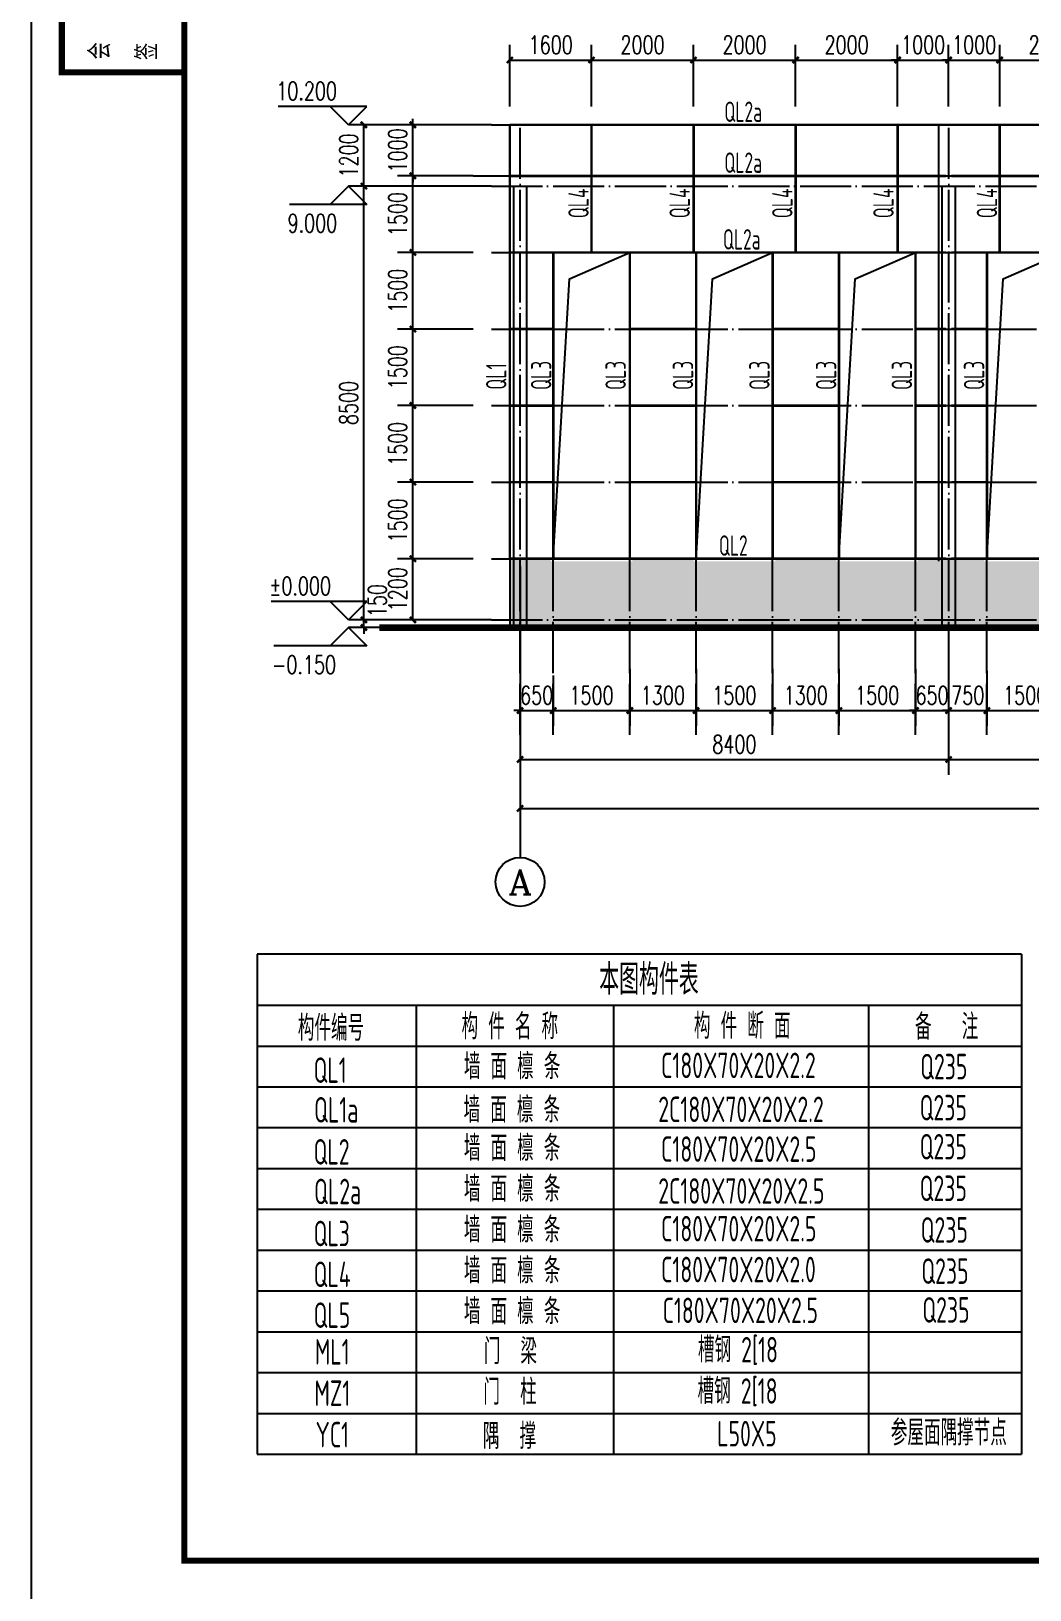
# Model space of a CAD drawing. Extents: x 14207793 to 14719554, y -1675802 to -1228715.
# Drawn here: x 14207793 to 14227366, y -1526262 to -1495722 of the extents above; entities that cross this region are included whole.
import ezdxf
from ezdxf.enums import TextEntityAlignment as Align

# ---------------------------------------------------------------- set-up
doc = ezdxf.new("R2010")
doc.units = 0
doc.header["$LTSCALE"] = 500
doc.header["$MEASUREMENT"] = 0
doc.linetypes.add('DOTE', pattern=[2.42, 2, -0.2, 0.02, -0.2])
doc.layers.get('0').update_dxf_attribs({"linetype": 'CONTINUOUS'})
doc.layers.get('DEFPOINTS').update_dxf_attribs({"color": 140, "linetype": 'CONTINUOUS'})
for name, color, linetype in [('AXIS', 3, 'CONTINUOUS'), ('AXIS_TEXT', 7, 'CONTINUOUS'), ('DIM', 3, 'CONTINUOUS'), ('DIM_ELEV', 3, 'CONTINUOUS'), ('DOTE', 8, 'DOTE'), ('LAYER1', 150, 'CONTINUOUS'), ('PUB_DIM', 3, 'CONTINUOUS'), ('PUB_TEXT', 6, 'CONTINUOUS'), ('PUB_TITLE', 4, 'CONTINUOUS')]:
    doc.layers.add(name, color=color, linetype=linetype)
doc.styles.add('_TCH_AXIS', font='COMPLEX', dxfattribs={"bigfont": 'GBCBIG'})
doc.styles.add('_TCH_DIM', font='SIMPLEX', dxfattribs={"bigfont": 'GBCBIG'})
doc.styles.add('_TCH_DIM_T3', font='SIMPLEX', dxfattribs={"width": 0.705882, "bigfont": 'GBCBIG'})
doc.styles.add('HZ', font='txt', dxfattribs={"width": 0.8, "bigfont": 'hztxt'})
doc.styles.add('TSSD_REIN', font='Tssdeng.shx', dxfattribs={"width": 0.65, "bigfont": 'hztxt.shx'})
doc.dimstyles.new('_TCH_ARCH&&120', dxfattribs={"dimtxt": 357, "dimasz": 120, "dimexe": 300, "dimexo": 360, "dimgap": 120, "dimtad": 1, "dimdec": 0, "dimzin": 0, "dimdsep": 46, "dimtxsty": '_TCH_DIM_T3', "dimblk": 'ARCHTICK', "dimcen": 0.09, "dimclrt": 7, "dimazin": 2, "dimtfac": 1, "dimtdec": 0, "dimtix": 1, "dimtmove": 2, "dimatfit": 3, "dimfxl": 0, "dimtolj": 1, "dimtzin": 0, "dimarcsym": 0})

# ---------------------------------------------------------------- blocks, each defined once
blk = doc.blocks.new('_ArchTick')
at = {"color": 0, "linetype": 'ByBlock', "const_width": 0.4}
blk.add_lwpolyline([(-0.5, -0.5), (0.5, 0.5)], dxfattribs=at)
blk = doc.blocks.new('*D182')
at = {"layer": 'DEFPOINTS', "color": 0}
for p in [(14215274, -1506058), (14216815, -1506058), (14216815, -1507258)]:
    blk.add_point(p, dxfattribs=at)
at = {"layer": 'PUB_DIM', "color": 0, "lineweight": -2}
for p, q in [((14216455, -1506058), (14214974, -1506058)), ((14215274, -1507258), (14215274, -1506058)), ((14216455, -1507258), (14214974, -1507258))]:
    blk.add_line(p, q, dxfattribs=at)
at = {"layer": 'PUB_DIM', "color": 0, "lineweight": -2, "xscale": 120, "yscale": 120, "zscale": 120}
for p, rotation in [((14215274, -1506058), 90), ((14215274, -1507258), 270)]:
    blk.add_blockref('_ArchTick', p, dxfattribs=dict(at, rotation=rotation))
at = {"layer": 'PUB_DIM', "color": 7, "insert": (14214975, -1506658), "char_height": 357, "attachment_point": 5, "rotation": 90, "style": '_TCH_DIM_T3'}
blk.add_mtext('\\A1;1200', dxfattribs=at)
blk = doc.blocks.new('*D183')
at = {"layer": 'DEFPOINTS', "color": 0}
for p in [(14215274, -1500058), (14216815, -1500058), (14216815, -1501558)]:
    blk.add_point(p, dxfattribs=at)
at = {"layer": 'PUB_DIM', "color": 0, "lineweight": -2}
for p, q in [((14216455, -1500058), (14214974, -1500058)), ((14215274, -1501558), (14215274, -1500058)), ((14216455, -1501558), (14214974, -1501558))]:
    blk.add_line(p, q, dxfattribs=at)
at = {"layer": 'PUB_DIM', "color": 0, "lineweight": -2, "xscale": 120, "yscale": 120, "zscale": 120}
for p, rotation in [((14215274, -1500058), 90), ((14215274, -1501558), 270)]:
    blk.add_blockref('_ArchTick', p, dxfattribs=dict(at, rotation=rotation))
at = {"layer": 'PUB_DIM', "color": 7, "insert": (14214975, -1500808), "char_height": 357, "attachment_point": 5, "rotation": 90, "style": '_TCH_DIM_T3'}
blk.add_mtext('\\A1;1500', dxfattribs=at)
blk = doc.blocks.new('*D184')
at = {"layer": 'DEFPOINTS', "color": 0}
for p in [(14215274, -1498558), (14216815, -1498558), (14216815, -1500058)]:
    blk.add_point(p, dxfattribs=at)
at = {"layer": 'PUB_DIM', "color": 0, "lineweight": -2}
for p, q in [((14216455, -1498558), (14214974, -1498558)), ((14215274, -1500058), (14215274, -1498558)), ((14216455, -1500058), (14214974, -1500058))]:
    blk.add_line(p, q, dxfattribs=at)
at = {"layer": 'PUB_DIM', "color": 0, "lineweight": -2, "xscale": 120, "yscale": 120, "zscale": 120}
for p, rotation in [((14215274, -1498558), 90), ((14215274, -1500058), 270)]:
    blk.add_blockref('_ArchTick', p, dxfattribs=dict(at, rotation=rotation))
at = {"layer": 'PUB_DIM', "color": 7, "insert": (14214975, -1499308), "char_height": 357, "attachment_point": 5, "rotation": 90, "style": '_TCH_DIM_T3'}
blk.add_mtext('\\A1;1500', dxfattribs=at)
blk = doc.blocks.new('*D185')
at = {"layer": 'DEFPOINTS', "color": 0}
for p in [(14214314, -1507258), (14217175, -1507258), (14217175, -1507408)]:
    blk.add_point(p, dxfattribs=at)
at = {"layer": 'PUB_DIM', "color": 0, "lineweight": -2}
for p, q in [((14216815, -1507258), (14214014, -1507258)), ((14216815, -1507408), (14214014, -1507408)), ((14214314, -1507258), (14214314, -1507138)), ((14214314, -1507408), (14214314, -1507258)), ((14214314, -1507408), (14214314, -1507528))]:
    blk.add_line(p, q, dxfattribs=at)
at = {"layer": 'PUB_DIM', "color": 0, "lineweight": -2, "xscale": 120, "yscale": 120, "zscale": 120}
for p, rotation in [((14214314, -1507258), 270), ((14214314, -1507408), 90)]:
    blk.add_blockref('_ArchTick', p, dxfattribs=dict(at, rotation=rotation))
at = {"layer": 'PUB_DIM', "color": 7, "insert": (14214576, -1506879), "char_height": 357, "attachment_point": 5, "rotation": 90, "style": '_TCH_DIM_T3'}
blk.add_mtext('\\A1;150', dxfattribs=at)
blk = doc.blocks.new('*D186')
at = {"layer": 'DEFPOINTS', "color": 0}
for p in [(14214314, -1498758), (14217175, -1498758), (14217175, -1507258)]:
    blk.add_point(p, dxfattribs=at)
at = {"layer": 'PUB_DIM', "color": 0, "lineweight": -2}
for p, q in [((14216815, -1498758), (14214014, -1498758)), ((14214314, -1507258), (14214314, -1498758)), ((14216815, -1507258), (14214014, -1507258))]:
    blk.add_line(p, q, dxfattribs=at)
at = {"layer": 'PUB_DIM', "color": 0, "lineweight": -2, "xscale": 120, "yscale": 120, "zscale": 120}
for p, rotation in [((14214314, -1498758), 90), ((14214314, -1507258), 270)]:
    blk.add_blockref('_ArchTick', p, dxfattribs=dict(at, rotation=rotation))
at = {"layer": 'PUB_DIM', "color": 7, "insert": (14214015, -1503008), "char_height": 357, "attachment_point": 5, "rotation": 90, "style": '_TCH_DIM_T3'}
blk.add_mtext('\\A1;8500', dxfattribs=at)
blk = doc.blocks.new('*D187')
at = {"layer": 'DEFPOINTS', "color": 0}
for p in [(14214314, -1497558), (14217175, -1497558), (14217175, -1498758)]:
    blk.add_point(p, dxfattribs=at)
at = {"layer": 'PUB_DIM', "color": 0, "lineweight": -2}
for p, q in [((14216815, -1497558), (14214014, -1497558)), ((14214314, -1498758), (14214314, -1497558)), ((14216815, -1498758), (14214014, -1498758))]:
    blk.add_line(p, q, dxfattribs=at)
at = {"layer": 'PUB_DIM', "color": 0, "lineweight": -2, "xscale": 120, "yscale": 120, "zscale": 120}
for p, rotation in [((14214314, -1497558), 90), ((14214314, -1498758), 270)]:
    blk.add_blockref('_ArchTick', p, dxfattribs=dict(at, rotation=rotation))
at = {"layer": 'PUB_DIM', "color": 7, "insert": (14214015, -1498158), "char_height": 357, "attachment_point": 5, "rotation": 90, "style": '_TCH_DIM_T3'}
blk.add_mtext('\\A1;1200', dxfattribs=at)
blk = doc.blocks.new('*D331')
at = {"layer": 'AXIS', "color": 0, "lineweight": -2}
for p, q in [((14217375, -1508626), (14217375, -1510293)), ((14225775, -1508626), (14225775, -1510293)), ((14217375, -1509993), (14225775, -1509993))]:
    blk.add_line(p, q, dxfattribs=at)
at = {"layer": 'DEFPOINTS', "color": 0}
for p in [(14217375, -1508266), (14225775, -1508266), (14225775, -1509993)]:
    blk.add_point(p, dxfattribs=at)
at = {"layer": 'AXIS', "color": 0, "lineweight": -2, "xscale": 120, "yscale": 120, "zscale": 120, "rotation": 180}
blk.add_blockref('_ArchTick', (14217375, -1509993), dxfattribs=at)
at = {"layer": 'AXIS', "color": 0, "lineweight": -2, "xscale": 120, "yscale": 120, "zscale": 120}
blk.add_blockref('_ArchTick', (14225775, -1509993), dxfattribs=at)
at = {"layer": 'AXIS', "color": 7, "insert": (14221575, -1509694), "char_height": 357, "attachment_point": 5, "style": '_TCH_DIM_T3'}
blk.add_mtext('\\A1;8400', dxfattribs=at)
blk = doc.blocks.new('*D332')
at = {"layer": 'AXIS', "color": 0, "lineweight": -2}
for p, q in [((14225775, -1508626), (14225775, -1510293)), ((14231775, -1509073), (14231775, -1510293)), ((14225775, -1509993), (14231775, -1509993))]:
    blk.add_line(p, q, dxfattribs=at)
at = {"layer": 'DEFPOINTS', "color": 0}
for p in [(14225775, -1508266), (14231775, -1508713), (14231775, -1509993)]:
    blk.add_point(p, dxfattribs=at)
at = {"layer": 'AXIS', "color": 0, "lineweight": -2, "xscale": 120, "yscale": 120, "zscale": 120, "rotation": 180}
blk.add_blockref('_ArchTick', (14225775, -1509993), dxfattribs=at)
at = {"layer": 'AXIS', "color": 0, "lineweight": -2, "xscale": 120, "yscale": 120, "zscale": 120}
blk.add_blockref('_ArchTick', (14231775, -1509993), dxfattribs=at)
at = {"layer": 'AXIS', "color": 7, "insert": (14228775, -1509694), "char_height": 357, "attachment_point": 5, "style": '_TCH_DIM_T3'}
blk.add_mtext('\\A1;6000', dxfattribs=at)
blk = doc.blocks.new('*D333')
at = {"layer": 'AXIS', "color": 0, "lineweight": -2}
for p, q in [((14217375, -1509819), (14217375, -1511252)), ((14327775, -1509872), (14327775, -1511252)), ((14217375, -1510952), (14327775, -1510952))]:
    blk.add_line(p, q, dxfattribs=at)
at = {"layer": 'DEFPOINTS', "color": 0}
for p in [(14217375, -1509459), (14327775, -1509512), (14327775, -1510952)]:
    blk.add_point(p, dxfattribs=at)
at = {"layer": 'AXIS', "color": 0, "lineweight": -2, "xscale": 120, "yscale": 120, "zscale": 120, "rotation": 180}
blk.add_blockref('_ArchTick', (14217375, -1510952), dxfattribs=at)
at = {"layer": 'AXIS', "color": 0, "lineweight": -2, "xscale": 120, "yscale": 120, "zscale": 120}
blk.add_blockref('_ArchTick', (14327775, -1510952), dxfattribs=at)
at = {"layer": 'AXIS', "color": 7, "insert": (14272575, -1510654), "char_height": 357, "attachment_point": 5, "style": '_TCH_DIM_T3'}
blk.add_mtext('\\A1;110400', dxfattribs=at)
blk = doc.blocks.new('*D334')
at = {"layer": 'AXIS', "color": 0, "lineweight": -2}
for p, q in [((14217375, -1508348), (14217375, -1509334)), ((14218025, -1508348), (14218025, -1509334)), ((14217375, -1509034), (14217255, -1509034)), ((14217375, -1509034), (14218025, -1509034)), ((14218025, -1509034), (14218145, -1509034))]:
    blk.add_line(p, q, dxfattribs=at)
at = {"layer": 'DEFPOINTS', "color": 0}
for p in [(14217375, -1507988), (14218025, -1507988), (14218025, -1509034)]:
    blk.add_point(p, dxfattribs=at)
at = {"layer": 'AXIS', "color": 0, "lineweight": -2, "xscale": 120, "yscale": 120, "zscale": 120}
blk.add_blockref('_ArchTick', (14217375, -1509034), dxfattribs=at)
at = {"layer": 'AXIS', "color": 0, "lineweight": -2, "xscale": 120, "yscale": 120, "zscale": 120, "rotation": 180}
blk.add_blockref('_ArchTick', (14218025, -1509034), dxfattribs=at)
at = {"layer": 'AXIS', "color": 7, "insert": (14217700, -1508735), "char_height": 357, "attachment_point": 5, "style": '_TCH_DIM_T3'}
blk.add_mtext('\\A1;650', dxfattribs=at)
blk = doc.blocks.new('*D335')
at = {"layer": 'AXIS', "color": 0, "lineweight": -2}
for p, q in [((14219525, -1508216), (14219525, -1509334)), ((14218025, -1508348), (14218025, -1509334)), ((14218025, -1509034), (14219525, -1509034))]:
    blk.add_line(p, q, dxfattribs=at)
at = {"layer": 'DEFPOINTS', "color": 0}
for p in [(14218025, -1507988), (14219525, -1507856), (14219525, -1509034)]:
    blk.add_point(p, dxfattribs=at)
at = {"layer": 'AXIS', "color": 0, "lineweight": -2, "xscale": 120, "yscale": 120, "zscale": 120, "rotation": 180}
blk.add_blockref('_ArchTick', (14218025, -1509034), dxfattribs=at)
at = {"layer": 'AXIS', "color": 0, "lineweight": -2, "xscale": 120, "yscale": 120, "zscale": 120}
blk.add_blockref('_ArchTick', (14219525, -1509034), dxfattribs=at)
at = {"layer": 'AXIS', "color": 7, "insert": (14218775, -1508735), "char_height": 357, "attachment_point": 5, "style": '_TCH_DIM_T3'}
blk.add_mtext('\\A1;1500', dxfattribs=at)
blk = doc.blocks.new('*D336')
at = {"layer": 'AXIS', "color": 0, "lineweight": -2}
for p, q in [((14219525, -1508216), (14219525, -1509334)), ((14220825, -1508216), (14220825, -1509334)), ((14219525, -1509034), (14220825, -1509034))]:
    blk.add_line(p, q, dxfattribs=at)
at = {"layer": 'DEFPOINTS', "color": 0}
for p in [(14219525, -1507856), (14220825, -1507856), (14220825, -1509034)]:
    blk.add_point(p, dxfattribs=at)
at = {"layer": 'AXIS', "color": 0, "lineweight": -2, "xscale": 120, "yscale": 120, "zscale": 120, "rotation": 180}
blk.add_blockref('_ArchTick', (14219525, -1509034), dxfattribs=at)
at = {"layer": 'AXIS', "color": 0, "lineweight": -2, "xscale": 120, "yscale": 120, "zscale": 120}
blk.add_blockref('_ArchTick', (14220825, -1509034), dxfattribs=at)
at = {"layer": 'AXIS', "color": 7, "insert": (14220175, -1508735), "char_height": 357, "attachment_point": 5, "style": '_TCH_DIM_T3'}
blk.add_mtext('\\A1;1300', dxfattribs=at)
blk = doc.blocks.new('*D337')
at = {"layer": 'AXIS', "color": 0, "lineweight": -2}
for p, q in [((14220825, -1508216), (14220825, -1509334)), ((14222325, -1508216), (14222325, -1509334)), ((14220825, -1509034), (14222325, -1509034))]:
    blk.add_line(p, q, dxfattribs=at)
at = {"layer": 'DEFPOINTS', "color": 0}
for p in [(14220825, -1507856), (14222325, -1507856), (14222325, -1509034)]:
    blk.add_point(p, dxfattribs=at)
at = {"layer": 'AXIS', "color": 0, "lineweight": -2, "xscale": 120, "yscale": 120, "zscale": 120, "rotation": 180}
blk.add_blockref('_ArchTick', (14220825, -1509034), dxfattribs=at)
at = {"layer": 'AXIS', "color": 0, "lineweight": -2, "xscale": 120, "yscale": 120, "zscale": 120}
blk.add_blockref('_ArchTick', (14222325, -1509034), dxfattribs=at)
at = {"layer": 'AXIS', "color": 7, "insert": (14221575, -1508735), "char_height": 357, "attachment_point": 5, "style": '_TCH_DIM_T3'}
blk.add_mtext('\\A1;1500', dxfattribs=at)
blk = doc.blocks.new('*D338')
at = {"layer": 'AXIS', "color": 0, "lineweight": -2}
for p, q in [((14222325, -1508216), (14222325, -1509334)), ((14223625, -1508216), (14223625, -1509334)), ((14222325, -1509034), (14223625, -1509034))]:
    blk.add_line(p, q, dxfattribs=at)
at = {"layer": 'DEFPOINTS', "color": 0}
for p in [(14222325, -1507856), (14223625, -1507856), (14223625, -1509034)]:
    blk.add_point(p, dxfattribs=at)
at = {"layer": 'AXIS', "color": 0, "lineweight": -2, "xscale": 120, "yscale": 120, "zscale": 120, "rotation": 180}
blk.add_blockref('_ArchTick', (14222325, -1509034), dxfattribs=at)
at = {"layer": 'AXIS', "color": 0, "lineweight": -2, "xscale": 120, "yscale": 120, "zscale": 120}
blk.add_blockref('_ArchTick', (14223625, -1509034), dxfattribs=at)
at = {"layer": 'AXIS', "color": 7, "insert": (14222975, -1508735), "char_height": 357, "attachment_point": 5, "style": '_TCH_DIM_T3'}
blk.add_mtext('\\A1;1300', dxfattribs=at)
blk = doc.blocks.new('*D339')
at = {"layer": 'AXIS', "color": 0, "lineweight": -2}
for p, q in [((14225125, -1508216), (14225125, -1509334)), ((14225775, -1508216), (14225775, -1509334)), ((14225125, -1509034), (14225005, -1509034)), ((14225125, -1509034), (14225775, -1509034)), ((14225775, -1509034), (14225895, -1509034))]:
    blk.add_line(p, q, dxfattribs=at)
at = {"layer": 'DEFPOINTS', "color": 0}
for p in [(14225125, -1507856), (14225775, -1507856), (14225775, -1509034)]:
    blk.add_point(p, dxfattribs=at)
at = {"layer": 'AXIS', "color": 0, "lineweight": -2, "xscale": 120, "yscale": 120, "zscale": 120}
blk.add_blockref('_ArchTick', (14225125, -1509034), dxfattribs=at)
at = {"layer": 'AXIS', "color": 0, "lineweight": -2, "xscale": 120, "yscale": 120, "zscale": 120, "rotation": 180}
blk.add_blockref('_ArchTick', (14225775, -1509034), dxfattribs=at)
at = {"layer": 'AXIS', "color": 7, "insert": (14225450, -1508735), "char_height": 357, "attachment_point": 5, "style": '_TCH_DIM_T3'}
blk.add_mtext('\\A1;650', dxfattribs=at)
blk = doc.blocks.new('*D340')
at = {"layer": 'AXIS', "color": 0, "lineweight": -2}
for p, q in [((14225775, -1508216), (14225775, -1509334)), ((14226525, -1508258), (14226525, -1509334)), ((14225775, -1509034), (14225655, -1509034)), ((14225775, -1509034), (14226525, -1509034)), ((14226525, -1509034), (14226645, -1509034))]:
    blk.add_line(p, q, dxfattribs=at)
at = {"layer": 'DEFPOINTS', "color": 0}
for p in [(14225775, -1507856), (14226525, -1507898), (14226525, -1509034)]:
    blk.add_point(p, dxfattribs=at)
at = {"layer": 'AXIS', "color": 0, "lineweight": -2, "xscale": 120, "yscale": 120, "zscale": 120}
blk.add_blockref('_ArchTick', (14225775, -1509034), dxfattribs=at)
at = {"layer": 'AXIS', "color": 0, "lineweight": -2, "xscale": 120, "yscale": 120, "zscale": 120, "rotation": 180}
blk.add_blockref('_ArchTick', (14226525, -1509034), dxfattribs=at)
at = {"layer": 'AXIS', "color": 7, "insert": (14226150, -1508735), "char_height": 357, "attachment_point": 5, "style": '_TCH_DIM_T3'}
blk.add_mtext('\\A1;750', dxfattribs=at)
blk = doc.blocks.new('*D341')
at = {"layer": 'AXIS', "color": 0, "lineweight": -2}
for p, q in [((14226525, -1508258), (14226525, -1509334)), ((14228025, -1508238), (14228025, -1509334)), ((14226525, -1509034), (14228025, -1509034))]:
    blk.add_line(p, q, dxfattribs=at)
at = {"layer": 'DEFPOINTS', "color": 0}
for p in [(14226525, -1507898), (14228025, -1507878), (14228025, -1509034)]:
    blk.add_point(p, dxfattribs=at)
at = {"layer": 'AXIS', "color": 0, "lineweight": -2, "xscale": 120, "yscale": 120, "zscale": 120, "rotation": 180}
blk.add_blockref('_ArchTick', (14226525, -1509034), dxfattribs=at)
at = {"layer": 'AXIS', "color": 0, "lineweight": -2, "xscale": 120, "yscale": 120, "zscale": 120}
blk.add_blockref('_ArchTick', (14228025, -1509034), dxfattribs=at)
at = {"layer": 'AXIS', "color": 7, "insert": (14227275, -1508735), "char_height": 357, "attachment_point": 5, "style": '_TCH_DIM_T3'}
blk.add_mtext('\\A1;1500', dxfattribs=at)
blk = doc.blocks.new('*D343')
at = {"layer": 'DEFPOINTS', "color": 0}
for p in [(14215274, -1497558), (14216815, -1497558), (14216815, -1498558)]:
    blk.add_point(p, dxfattribs=at)
at = {"layer": 'PUB_DIM', "color": 0, "lineweight": -2}
for p, q in [((14216455, -1497558), (14214974, -1497558)), ((14215274, -1497558), (14215274, -1497438)), ((14215274, -1498558), (14215274, -1497558)), ((14216455, -1498558), (14214974, -1498558)), ((14215274, -1498558), (14215274, -1498678))]:
    blk.add_line(p, q, dxfattribs=at)
at = {"layer": 'PUB_DIM', "color": 0, "lineweight": -2, "xscale": 120, "yscale": 120, "zscale": 120}
for p, rotation in [((14215274, -1497558), 270), ((14215274, -1498558), 90)]:
    blk.add_blockref('_ArchTick', p, dxfattribs=dict(at, rotation=rotation))
at = {"layer": 'PUB_DIM', "color": 7, "insert": (14214975, -1498058), "char_height": 357, "attachment_point": 5, "rotation": 90, "style": '_TCH_DIM_T3'}
blk.add_mtext('\\A1;1000', dxfattribs=at)
blk = doc.blocks.new('*D344')
at = {"layer": 'DEFPOINTS', "color": 0}
for p in [(14215274, -1501558), (14216815, -1501558), (14216815, -1503058)]:
    blk.add_point(p, dxfattribs=at)
at = {"layer": 'PUB_DIM', "color": 0, "lineweight": -2}
for p, q in [((14216455, -1501558), (14214974, -1501558)), ((14215274, -1503058), (14215274, -1501558)), ((14216455, -1503058), (14214974, -1503058))]:
    blk.add_line(p, q, dxfattribs=at)
at = {"layer": 'PUB_DIM', "color": 0, "lineweight": -2, "xscale": 120, "yscale": 120, "zscale": 120}
for p, rotation in [((14215274, -1501558), 90), ((14215274, -1503058), 270)]:
    blk.add_blockref('_ArchTick', p, dxfattribs=dict(at, rotation=rotation))
at = {"layer": 'PUB_DIM', "color": 7, "insert": (14214975, -1502308), "char_height": 357, "attachment_point": 5, "rotation": 90, "style": '_TCH_DIM_T3'}
blk.add_mtext('\\A1;1500', dxfattribs=at)
blk = doc.blocks.new('*D345')
at = {"layer": 'DEFPOINTS', "color": 0}
for p in [(14215274, -1503058), (14216815, -1503058), (14216815, -1504558)]:
    blk.add_point(p, dxfattribs=at)
at = {"layer": 'PUB_DIM', "color": 0, "lineweight": -2}
for p, q in [((14216455, -1503058), (14214974, -1503058)), ((14215274, -1504558), (14215274, -1503058)), ((14216455, -1504558), (14214974, -1504558))]:
    blk.add_line(p, q, dxfattribs=at)
at = {"layer": 'PUB_DIM', "color": 0, "lineweight": -2, "xscale": 120, "yscale": 120, "zscale": 120}
for p, rotation in [((14215274, -1503058), 90), ((14215274, -1504558), 270)]:
    blk.add_blockref('_ArchTick', p, dxfattribs=dict(at, rotation=rotation))
at = {"layer": 'PUB_DIM', "color": 7, "insert": (14214975, -1503808), "char_height": 357, "attachment_point": 5, "rotation": 90, "style": '_TCH_DIM_T3'}
blk.add_mtext('\\A1;1500', dxfattribs=at)
blk = doc.blocks.new('*D346')
at = {"layer": 'DEFPOINTS', "color": 0}
for p in [(14215274, -1504558), (14216815, -1504558), (14216815, -1506058)]:
    blk.add_point(p, dxfattribs=at)
at = {"layer": 'PUB_DIM', "color": 0, "lineweight": -2}
for p, q in [((14216455, -1504558), (14214974, -1504558)), ((14215274, -1506058), (14215274, -1504558)), ((14216455, -1506058), (14214974, -1506058))]:
    blk.add_line(p, q, dxfattribs=at)
at = {"layer": 'PUB_DIM', "color": 0, "lineweight": -2, "xscale": 120, "yscale": 120, "zscale": 120}
for p, rotation in [((14215274, -1504558), 90), ((14215274, -1506058), 270)]:
    blk.add_blockref('_ArchTick', p, dxfattribs=dict(at, rotation=rotation))
at = {"layer": 'PUB_DIM', "color": 7, "insert": (14214975, -1505308), "char_height": 357, "attachment_point": 5, "rotation": 90, "style": '_TCH_DIM_T3'}
blk.add_mtext('\\A1;1500', dxfattribs=at)
blk = doc.blocks.new('*D351')
at = {"layer": 'AXIS', "color": 0, "lineweight": -2}
for p, q in [((14223625, -1508216), (14223625, -1509334)), ((14225125, -1508216), (14225125, -1509334)), ((14223625, -1509034), (14225125, -1509034))]:
    blk.add_line(p, q, dxfattribs=at)
at = {"layer": 'DEFPOINTS', "color": 0}
for p in [(14223625, -1507856), (14225125, -1507856), (14225125, -1509034)]:
    blk.add_point(p, dxfattribs=at)
at = {"layer": 'AXIS', "color": 0, "lineweight": -2, "xscale": 120, "yscale": 120, "zscale": 120, "rotation": 180}
blk.add_blockref('_ArchTick', (14223625, -1509034), dxfattribs=at)
at = {"layer": 'AXIS', "color": 0, "lineweight": -2, "xscale": 120, "yscale": 120, "zscale": 120}
blk.add_blockref('_ArchTick', (14225125, -1509034), dxfattribs=at)
at = {"layer": 'AXIS', "color": 7, "insert": (14224375, -1508735), "char_height": 357, "attachment_point": 5, "style": '_TCH_DIM_T3'}
blk.add_mtext('\\A1;1500', dxfattribs=at)
blk = doc.blocks.new('*D938')
at = {"layer": 'DEFPOINTS', "color": 0}
for p in [(14218775, -1496288), (14217175, -1497558), (14218775, -1497558)]:
    blk.add_point(p, dxfattribs=at)
at = {"layer": 'PUB_DIM', "color": 0, "lineweight": -2}
for p, q in [((14217175, -1497198), (14217175, -1495988)), ((14218775, -1497198), (14218775, -1495988)), ((14217175, -1496288), (14218775, -1496288))]:
    blk.add_line(p, q, dxfattribs=at)
at = {"layer": 'PUB_DIM', "color": 0, "lineweight": -2, "xscale": 120, "yscale": 120, "zscale": 120, "rotation": 180}
blk.add_blockref('_ArchTick', (14217175, -1496288), dxfattribs=at)
at = {"layer": 'PUB_DIM', "color": 0, "lineweight": -2, "xscale": 120, "yscale": 120, "zscale": 120}
blk.add_blockref('_ArchTick', (14218775, -1496288), dxfattribs=at)
at = {"layer": 'PUB_DIM', "color": 7, "insert": (14217975, -1495989), "char_height": 357, "attachment_point": 5, "style": '_TCH_DIM_T3'}
blk.add_mtext('\\A1;1600', dxfattribs=at)
blk = doc.blocks.new('*D939')
at = {"layer": 'DEFPOINTS', "color": 0}
for p in [(14220775, -1496288), (14218775, -1497558), (14220775, -1497558)]:
    blk.add_point(p, dxfattribs=at)
at = {"layer": 'PUB_DIM', "color": 0, "lineweight": -2}
for p, q in [((14218775, -1497198), (14218775, -1495988)), ((14220775, -1497198), (14220775, -1495988)), ((14218775, -1496288), (14220775, -1496288))]:
    blk.add_line(p, q, dxfattribs=at)
at = {"layer": 'PUB_DIM', "color": 0, "lineweight": -2, "xscale": 120, "yscale": 120, "zscale": 120, "rotation": 180}
blk.add_blockref('_ArchTick', (14218775, -1496288), dxfattribs=at)
at = {"layer": 'PUB_DIM', "color": 0, "lineweight": -2, "xscale": 120, "yscale": 120, "zscale": 120}
blk.add_blockref('_ArchTick', (14220775, -1496288), dxfattribs=at)
at = {"layer": 'PUB_DIM', "color": 7, "insert": (14219775, -1495989), "char_height": 357, "attachment_point": 5, "style": '_TCH_DIM_T3'}
blk.add_mtext('\\A1;2000', dxfattribs=at)
blk = doc.blocks.new('*D936')
at = {"layer": 'DEFPOINTS', "color": 0}
for p in [(14222775, -1496288), (14220775, -1497558), (14222775, -1497558)]:
    blk.add_point(p, dxfattribs=at)
at = {"layer": 'PUB_DIM', "color": 0, "lineweight": -2}
for p, q in [((14220775, -1497198), (14220775, -1495988)), ((14222775, -1497198), (14222775, -1495988)), ((14220775, -1496288), (14222775, -1496288))]:
    blk.add_line(p, q, dxfattribs=at)
at = {"layer": 'PUB_DIM', "color": 0, "lineweight": -2, "xscale": 120, "yscale": 120, "zscale": 120, "rotation": 180}
blk.add_blockref('_ArchTick', (14220775, -1496288), dxfattribs=at)
at = {"layer": 'PUB_DIM', "color": 0, "lineweight": -2, "xscale": 120, "yscale": 120, "zscale": 120}
blk.add_blockref('_ArchTick', (14222775, -1496288), dxfattribs=at)
at = {"layer": 'PUB_DIM', "color": 7, "insert": (14221775, -1495989), "char_height": 357, "attachment_point": 5, "style": '_TCH_DIM_T3'}
blk.add_mtext('\\A1;2000', dxfattribs=at)
blk = doc.blocks.new('*D937')
at = {"layer": 'DEFPOINTS', "color": 0}
for p in [(14224775, -1496288), (14222775, -1497558), (14224775, -1497558)]:
    blk.add_point(p, dxfattribs=at)
at = {"layer": 'PUB_DIM', "color": 0, "lineweight": -2}
for p, q in [((14222775, -1497198), (14222775, -1495988)), ((14224775, -1497198), (14224775, -1495988)), ((14222775, -1496288), (14224775, -1496288))]:
    blk.add_line(p, q, dxfattribs=at)
at = {"layer": 'PUB_DIM', "color": 0, "lineweight": -2, "xscale": 120, "yscale": 120, "zscale": 120, "rotation": 180}
blk.add_blockref('_ArchTick', (14222775, -1496288), dxfattribs=at)
at = {"layer": 'PUB_DIM', "color": 0, "lineweight": -2, "xscale": 120, "yscale": 120, "zscale": 120}
blk.add_blockref('_ArchTick', (14224775, -1496288), dxfattribs=at)
at = {"layer": 'PUB_DIM', "color": 7, "insert": (14223775, -1495989), "char_height": 357, "attachment_point": 5, "style": '_TCH_DIM_T3'}
blk.add_mtext('\\A1;2000', dxfattribs=at)
blk = doc.blocks.new('*D1054')
at = {"layer": 'DEFPOINTS', "color": 0}
for p in [(14225775, -1496288), (14224775, -1497558), (14225775, -1497558)]:
    blk.add_point(p, dxfattribs=at)
at = {"layer": 'PUB_DIM', "color": 0, "lineweight": -2}
for p, q in [((14224775, -1497198), (14224775, -1495988)), ((14225775, -1497198), (14225775, -1495988)), ((14224775, -1496288), (14224655, -1496288)), ((14224775, -1496288), (14225775, -1496288)), ((14225775, -1496288), (14225895, -1496288))]:
    blk.add_line(p, q, dxfattribs=at)
at = {"layer": 'PUB_DIM', "color": 0, "lineweight": -2, "xscale": 120, "yscale": 120, "zscale": 120}
blk.add_blockref('_ArchTick', (14224775, -1496288), dxfattribs=at)
at = {"layer": 'PUB_DIM', "color": 0, "lineweight": -2, "xscale": 120, "yscale": 120, "zscale": 120, "rotation": 180}
blk.add_blockref('_ArchTick', (14225775, -1496288), dxfattribs=at)
at = {"layer": 'PUB_DIM', "color": 7, "insert": (14225275, -1495989), "char_height": 357, "attachment_point": 5, "style": '_TCH_DIM_T3'}
blk.add_mtext('\\A1;1000', dxfattribs=at)
blk = doc.blocks.new('*D1055')
at = {"layer": 'DEFPOINTS', "color": 0}
for p in [(14226775, -1496288), (14225775, -1497558), (14226775, -1497558)]:
    blk.add_point(p, dxfattribs=at)
at = {"layer": 'PUB_DIM', "color": 0, "lineweight": -2}
for p, q in [((14225775, -1497198), (14225775, -1495988)), ((14226775, -1497198), (14226775, -1495988)), ((14225775, -1496288), (14225655, -1496288)), ((14225775, -1496288), (14226775, -1496288)), ((14226775, -1496288), (14226895, -1496288))]:
    blk.add_line(p, q, dxfattribs=at)
at = {"layer": 'PUB_DIM', "color": 0, "lineweight": -2, "xscale": 120, "yscale": 120, "zscale": 120}
blk.add_blockref('_ArchTick', (14225775, -1496288), dxfattribs=at)
at = {"layer": 'PUB_DIM', "color": 0, "lineweight": -2, "xscale": 120, "yscale": 120, "zscale": 120, "rotation": 180}
blk.add_blockref('_ArchTick', (14226775, -1496288), dxfattribs=at)
at = {"layer": 'PUB_DIM', "color": 7, "insert": (14226275, -1495989), "char_height": 357, "attachment_point": 5, "style": '_TCH_DIM_T3'}
blk.add_mtext('\\A1;1000', dxfattribs=at)
blk = doc.blocks.new('*D1056')
at = {"layer": 'DEFPOINTS', "color": 0}
for p in [(14228775, -1496288), (14226775, -1497558), (14228775, -1497558)]:
    blk.add_point(p, dxfattribs=at)
at = {"layer": 'PUB_DIM', "color": 0, "lineweight": -2}
for p, q in [((14226775, -1497198), (14226775, -1495988)), ((14228775, -1497198), (14228775, -1495988)), ((14226775, -1496288), (14228775, -1496288))]:
    blk.add_line(p, q, dxfattribs=at)
at = {"layer": 'PUB_DIM', "color": 0, "lineweight": -2, "xscale": 120, "yscale": 120, "zscale": 120, "rotation": 180}
blk.add_blockref('_ArchTick', (14226775, -1496288), dxfattribs=at)
at = {"layer": 'PUB_DIM', "color": 0, "lineweight": -2, "xscale": 120, "yscale": 120, "zscale": 120}
blk.add_blockref('_ArchTick', (14228775, -1496288), dxfattribs=at)
at = {"layer": 'PUB_DIM', "color": 7, "insert": (14227775, -1495989), "char_height": 357, "attachment_point": 5, "style": '_TCH_DIM_T3'}
blk.add_mtext('\\A1;2000', dxfattribs=at)

msp = doc.modelspace()

# ---------------------------------------------------------------- hatches: boundary and pattern name
h = msp.add_hatch()
h.set_pattern_fill('AR-B816', color=146, scale=300)
h.set_pattern_definition([(0, (14093877.68, -1387538.93), (0, 363.9312), []), (90, (14093877.68, -1387538.93), (-363.9312, 363.9312), [363.9312, -363.9312])])
h.paths.add_polyline_path([(14327975.29, -1507408), (14327975.29, -1506058), (14327075.29, -1506058), (14327075.29, -1506108), (14325475.29, -1506108), (14325475.29, -1506058), (14324075.29, -1506058), (14324075.29, -1506108), (14322475.29, -1506108), (14322475.29, -1506058), (14321075.29, -1506058), (14321075.29, -1506108), (14319475.29, -1506108), (14319475.29, -1506058), (14318075.29, -1506058), (14318075.29, -1506108), (14316475.29, -1506108), (14316475.29, -1506058), (14315075.29, -1506058), (14315075.29, -1506108), (14313475.29, -1506108), (14313475.29, -1506058), (14312075.29, -1506058), (14312075.29, -1506108), (14310475.29, -1506108), (14310475.29, -1506058), (14309075.29, -1506058), (14309075.29, -1506108), (14307475.29, -1506108), (14307475.29, -1506058), (14306075.29, -1506058), (14306075.29, -1506108), (14304475.29, -1506108), (14304475.29, -1506058), (14303075.29, -1506058), (14303075.29, -1506108), (14301475.29, -1506108), (14301475.29, -1506058), (14300075.29, -1506058), (14300075.29, -1506108), (14298475.29, -1506108), (14298475.29, -1506058), (14297075.29, -1506058), (14297075.29, -1506108), (14295475.29, -1506108), (14295475.29, -1506058), (14294075.29, -1506058), (14294075.29, -1506108), (14292475.29, -1506108), (14292475.29, -1506058), (14291075.29, -1506058), (14291075.29, -1506108), (14289475.29, -1506108), (14289475.29, -1506058), (14288075.29, -1506058), (14288075.29, -1506108), (14286475.29, -1506108), (14286475.29, -1506058), (14285075.29, -1506058), (14285075.29, -1506108), (14283475.29, -1506108), (14283475.29, -1506058), (14282075.29, -1506058), (14282075.29, -1506108), (14280475.29, -1506108), (14280475.29, -1506058), (14279075.29, -1506058), (14279075.29, -1506108), (14277475.29, -1506108), (14277475.29, -1506058), (14276075.29, -1506058), (14276075.29, -1506108), (14274475.29, -1506108), (14274475.29, -1506058), (14273075.29, -1506058), (14273075.29, -1506108), (14271475.29, -1506108), (14271475.29, -1506058), (14270075.29, -1506058), (14270075.29, -1506108), (14268475.29, -1506108), (14268475.29, -1506058), (14267075.29, -1506058), (14267075.29, -1506108), (14265475.29, -1506108), (14265475.29, -1506058), (14264075.29, -1506058), (14264075.29, -1506108), (14262475.29, -1506108), (14262475.29, -1506058), (14261075.29, -1506058), (14261075.29, -1506108), (14259475.29, -1506108), (14259475.29, -1506058), (14258075.29, -1506058), (14258075.29, -1506108), (14256475.29, -1506108), (14256475.29, -1506058), (14255075.29, -1506058), (14255075.29, -1506108), (14253475.29, -1506108), (14253475.29, -1506058), (14252075.29, -1506058), (14252075.29, -1506108), (14250475.29, -1506108), (14250475.29, -1506058), (14249075.29, -1506058), (14249075.29, -1506108), (14247475.29, -1506108), (14247475.29, -1506058), (14246075.29, -1506058), (14246075.29, -1506108), (14244475.29, -1506108), (14244475.29, -1506058), (14243075.29, -1506058), (14243075.29, -1506108), (14241475.29, -1506108), (14241475.29, -1506058), (14240075.29, -1506058), (14240075.29, -1506108), (14238475.29, -1506108), (14238475.29, -1506058), (14237075.29, -1506058), (14237075.29, -1506108), (14235475.29, -1506108), (14235475.29, -1506058), (14234075.29, -1506058), (14234075.29, -1506108), (14232475.29, -1506108), (14232475.29, -1506058), (14231075.29, -1506058), (14231075.29, -1506108), (14229475.29, -1506108), (14229475.29, -1506058), (14228075.29, -1506058), (14228075.29, -1506108), (14226475.29, -1506108), (14226475.29, -1506058), (14225175.29, -1506058), (14225175.29, -1506108), (14223575.29, -1506108), (14223575.29, -1506058), (14222375.29, -1506058), (14222375.29, -1506108), (14220775.29, -1506108), (14220775.29, -1506058), (14219575.29, -1506058), (14219575.29, -1506108), (14217975.29, -1506108), (14217975.29, -1506058), (14217175.29, -1506058), (14217175.29, -1507408)])

# ---------------------------------------------------------------- linework, layer by layer
at = {"color": 4}
msp.add_line((14210792.5, -1496530), (14208392.5, -1496530), dxfattribs=at)
for p, q in [((14327975.29, -1497558), (14217175.29, -1497558)), ((14217175.29, -1497558), (14217175.29, -1507408)), ((14327975.29, -1506058), (14217175.29, -1506058))]:
    msp.add_line(p, q)
at = {"color": 4, "const_width": 120, "elevation": 1200}
msp.add_lwpolyline([(14208392.5, -1477690), (14210792.5, -1477690), (14210792.5, -1496530), (14208392.5, -1496530)], close=True, dxfattribs=at)
at = {"color": 3, "const_width": 50}
for points in [[(14225725.29, -1497558), (14217175.29, -1497558)], [(14217175.29, -1497558), (14217175.29, -1506058)], [(14218775.29, -1497558), (14218775.29, -1500058)], [(14220775.29, -1497558), (14220775.29, -1500058)], [(14222775.29, -1497558), (14222775.29, -1500058)], [(14224775.29, -1497558), (14224775.29, -1500058)], [(14225825.29, -1497558), (14231725.29, -1497558)], [(14226775.29, -1497558), (14226775.29, -1500058)], [(14225725.29, -1498558), (14217175.29, -1498558)], [(14225825.29, -1498558), (14231725.29, -1498558)], [(14225725.29, -1500058), (14217175.29, -1500058)], [(14218025.29, -1500058), (14218025.29, -1506058)], [(14219525.29, -1500058), (14219525.29, -1506058)], [(14220825.29, -1500058), (14220825.29, -1506058)], [(14222325.29, -1500058), (14222325.29, -1506058)], [(14223625.29, -1500058), (14223625.29, -1506058)], [(14225125.29, -1500058), (14225125.29, -1506058)], [(14225825.29, -1500058), (14231725.29, -1500058)], [(14226525.29, -1500058), (14226525.29, -1506058)], [(14218025.29, -1501558), (14217175.29, -1501558)], [(14220825.29, -1501558), (14219525.29, -1501558)], [(14223625.29, -1501558), (14222325.29, -1501558)], [(14225725.29, -1501558), (14225125.29, -1501558)], [(14225825.29, -1501558), (14226525.29, -1501558)], [(14218025.29, -1503058), (14217175.29, -1503058)], [(14220825.29, -1503058), (14219525.29, -1503058)], [(14223625.29, -1503058), (14222325.29, -1503058)], [(14225725.29, -1503058), (14225125.29, -1503058)], [(14225825.29, -1503058), (14226525.29, -1503058)], [(14218025.29, -1504558), (14217175.29, -1504558)], [(14220825.29, -1504558), (14219525.29, -1504558)], [(14223625.29, -1504558), (14222325.29, -1504558)], [(14225725.29, -1504558), (14225125.29, -1504558)], [(14225825.29, -1504558), (14226525.29, -1504558)], [(14225725.29, -1506058), (14217175.29, -1506058)], [(14225825.29, -1506058), (14231725.29, -1506058)]]:
    msp.add_lwpolyline(points, dxfattribs=at)
for points in [[(14225575.29, -1497558), (14217175.29, -1497558), (14217175.29, -1507408)], [(14327975.29, -1507408), (14327975.29, -1497558), (14225575.29, -1497558), (14225575.29, -1497558)], [(14225575.29, -1497558), (14225575.29, -1506108)]]:
    msp.add_lwpolyline(points)
for points in [[(14217250.29, -1498758), (14217500.29, -1498758), (14217500.29, -1507408), (14217250.29, -1507408)], [(14225650.29, -1498758), (14225900.29, -1498758), (14225900.29, -1507408), (14225650.29, -1507408)]]:
    msp.add_lwpolyline(points, close=True)
at = {"color": 6}
for points in [[(14218025.29, -1506058), (14218345.15, -1500575.5), (14219525.29, -1500058)], [(14220825.29, -1506058), (14221145.15, -1500575.5), (14222325.29, -1500058)], [(14223625.29, -1506058), (14223945.15, -1500575.5), (14225125.29, -1500058)], [(14226525.29, -1506058), (14226845.15, -1500575.5), (14228025.29, -1500058)]]:
    msp.add_lwpolyline(points, dxfattribs=at)
at = {"const_width": 130}
msp.add_lwpolyline([(14214615.15, -1507408), (14330617.65, -1507408)], dxfattribs=at)
at = {"layer": 'AXIS'}
for p, q in [((14217375.29, -1506208), (14217375.29, -1508608)), ((14217375.29, -1509512.5), (14217375.29, -1511912.5))]:
    msp.add_line(p, q, dxfattribs=at)
msp.add_circle((14217375.29, -1512392.5), 480, dxfattribs=at)
at = {"layer": 'DIM'}
for p, q in [((14227205.3, -1513806.5), (14212222.5, -1513806.5)), ((14212222.5, -1513806.5), (14212222.5, -1523606.39))]:
    msp.add_line(p, q, dxfattribs=at)
for points in [[(14227205.3, -1513806.5), (14227205.3, -1523606.39)], [(14212222.5, -1514806.39), (14227205.3, -1514806.39)], [(14215337.72, -1514806.39), (14215337.72, -1523606.39)], [(14219205.47, -1514806.39), (14219205.47, -1523606.39)], [(14224205.3, -1514806.39), (14224205.3, -1523606.39)], [(14212222.5, -1515606.39), (14227205.3, -1515606.39)], [(14212222.5, -1516406.39), (14227205.3, -1516406.39)], [(14212222.5, -1517206.39), (14227205.3, -1517206.39)], [(14212222.5, -1518006.39), (14227205.3, -1518006.39)], [(14212222.5, -1518806.39), (14227205.3, -1518806.39)], [(14212222.5, -1519606.39), (14227205.3, -1519606.39)], [(14212222.5, -1520406.39), (14227205.3, -1520406.39)], [(14212222.5, -1521206.39), (14227205.3, -1521206.39)], [(14212222.5, -1522006.39), (14227205.3, -1522006.39)], [(14212222.5, -1522806.39), (14227205.3, -1522806.39)], [(14212222.5, -1523606.39), (14227205.3, -1523606.39)]]:
    msp.add_lwpolyline(points, dxfattribs=at)
at = {"layer": 'DIM_ELEV'}
for p, q in [((14214373.51, -1497198), (14212633.51, -1497198)), ((14214013.51, -1497558), (14213653.51, -1497198)), ((14214013.51, -1497558), (14214373.51, -1497198)), ((14214013.51, -1498758), (14213653.51, -1499118)), ((14214013.51, -1498758), (14214373.51, -1499118)), ((14214373.51, -1499118), (14212854.31, -1499118)), ((14214373.51, -1506898), (14212495.51, -1506898)), ((14214013.51, -1507258), (14213653.51, -1506898)), ((14214013.51, -1507258), (14214373.51, -1506898)), ((14214013.51, -1507408), (14213653.51, -1507768)), ((14214013.51, -1507408), (14214373.51, -1507768)), ((14214373.51, -1507768), (14212550.71, -1507768))]:
    msp.add_line(p, q, dxfattribs=at)
at = {"layer": 'DOTE'}
for p, q in [((14216815.29, -1497558), (14328868.79, -1497558)), ((14217375.29, -1509508), (14217375.29, -1497558)), ((14218775.29, -1500058), (14218775.29, -1497558)), ((14220775.29, -1500058), (14220775.29, -1497558)), ((14222775.29, -1500071.81), (14222775.29, -1497558)), ((14224775.29, -1500058), (14224775.29, -1497558)), ((14225775.29, -1509508), (14225775.29, -1497558)), ((14226775.29, -1500058), (14226775.29, -1497558)), ((14216455.29, -1498558), (14328868.79, -1498558)), ((14216815.29, -1498758), (14328868.79, -1498758)), ((14216815.29, -1500058), (14328868.79, -1500058)), ((14218025.29, -1509508), (14218025.29, -1500058)), ((14219525.29, -1509508), (14219525.29, -1500058)), ((14220825.29, -1509508), (14220825.29, -1500058)), ((14222325.29, -1509508), (14222325.29, -1500058)), ((14223625.29, -1509508), (14223625.29, -1500058)), ((14225125.29, -1509508), (14225125.29, -1500058)), ((14226525.29, -1509508), (14226525.29, -1500058)), ((14216815.29, -1501558), (14328868.79, -1501558)), ((14216815.29, -1503058), (14328868.79, -1503058)), ((14216815.29, -1504558), (14328868.79, -1504558)), ((14216815.29, -1506058), (14328868.79, -1506058)), ((14216815.29, -1507258), (14328868.79, -1507258))]:
    msp.add_line(p, q, dxfattribs=at)
at = {"layer": 'PUB_TITLE'}
msp.add_lwpolyline([(14350472.5, -1476490), (14207792.5, -1476490), (14207792.5, -1526890), (14350472.5, -1526890)], close=True, dxfattribs=at)
at = {"layer": 'PUB_TITLE', "const_width": 120}
msp.add_lwpolyline([(14349272.5, -1477690), (14210792.5, -1477690), (14210792.5, -1525690), (14349272.5, -1525690)], close=True, dxfattribs=at)

# ---------------------------------------------------------------- texts
at = {"color": 2, "style": 'HZ', "width": 0.8}
for s, p in [('会', (14209345.64, -1496274.64)), ('签', (14210270.02, -1496286.07))]:
    msp.add_text(s, height=420, rotation=90, dxfattribs=at).set_placement(p)
at = {"layer": 'AXIS_TEXT', "style": '_TCH_AXIS', "width": 1.111111}
msp.add_text('A', height=486.62, dxfattribs=at).set_placement((14217143.56, -1512635.81), (14217607.01, -1512635.81), align=Align.FIT)
at = {"layer": 'DIM', "style": 'TSSD_REIN', "width": 0.65}
for s, height, p in [('本图构件表', 600, (14218925.69, -1514603.67)), ('构件编号', 500, (14213019.23, -1515504.02)), ('构 件 名 称', 500, (14216228.34, -1515474.06)), ('构 件 断 面', 500, (14220782.92, -1515465.18)), ('备   注', 500, (14225114.37, -1515480.54)), ('QL1', 500, (14213327.52, -1516329.44)), ('墙 面 檩 条', 500, (14216273.64, -1516256.83)), ('C180X70X20X2.2', 500, (14220137.99, -1516236.23)), ('Q235', 500, (14225216.39, -1516259.74)), ('墙 面 檩 条', 500, (14216267.79, -1517105.97)), ('Q235', 500, (14225206.39, -1517064.74)), ('QL1a', 500, (14213337.52, -1517105.87)), ('2C180X70X20X2.2', 500, (14220083.2, -1517097.33)), ('墙 面 檩 条', 500, (14216273.64, -1517856.83)), ('Q235', 500, (14225206.39, -1517829.74)), ('墙 面 檩 条', 500, (14216273.64, -1518656.83)), ('QL2a', 500, (14213337.52, -1518705.87)), ('2C180X70X20X2.5', 500, (14220083.2, -1518697.33)), ('Q235', 500, (14225206.39, -1518644.74)), ('QL3', 500, (14213327.52, -1519529.44)), ('墙 面 檩 条', 500, (14216273.64, -1519456.83)), ('C180X70X20X2.5', 500, (14220137.99, -1519436.23)), ('Q235', 500, (14225226.39, -1519459.74)), ('QL4', 500, (14213327.52, -1520329.44)), ('墙 面 檩 条', 500, (14216273.64, -1520256.83)), ('C180X70X20X2.0', 500, (14220137.99, -1520236.23)), ('Q235', 500, (14225238.89, -1520267.24)), ('墙 面 檩 条', 500, (14216273.64, -1521056.83)), ('C180X70X20X2.5', 500, (14220167.99, -1521036.23)), ('Q235', 500, (14225258.89, -1521027.24)), ('QL5', 500, (14213327.52, -1521129.44)), ('ML1', 500, (14213352.06, -1521848.51)), ('门  梁', 500, (14216662.72, -1521839.54)), ('槽钢 2[18', 500, (14220861.04, -1521806.08)), ('槽钢 2[18', 500, (14220853.54, -1522616.41)), ('MZ1', 500, (14213344.56, -1522658.84)), ('门  柱', 500, (14216655.22, -1522634.86)), ('YC1', 500, (14213366.7, -1523471.67)), ('隅  撑 ', 500, (14216645.39, -1523500.37)), ('L50X5', 500, (14221237.16, -1523452.27)), ('参屋面隅撑节点', 500, (14224641.39, -1523432.24))]:
    msp.add_text(s, height=height, dxfattribs=at).set_placement(p)
at = {"layer": 'DIM', "color": 6, "style": 'TSSD_REIN', "width": 0.65}
for s, p in [('QL2', (14213327.52, -1517929.44)), ('C180X70X20X2.5', (14220137.99, -1517876.23))]:
    msp.add_text(s, height=500, dxfattribs=at).set_placement(p)
at = {"layer": 'LAYER1', "color": 6, "style": 'TSSD_REIN', "width": 0.65}
for s, p in [('QL2a', (14221377.96, -1497500.83)), ('QL2a', (14221377.96, -1498498.33)), ('QL2a', (14221350.46, -1500000.83)), ('QL2', (14221270.46, -1506000.83))]:
    msp.add_text(s, height=400, dxfattribs=at).set_placement(p)
at = {"layer": 'LAYER1', "color": 3, "style": 'TSSD_REIN', "width": 0.65}
for s, p in [('QL4', (14218720.29, -1499387.5)), ('QL4', (14220702.79, -1499387.5)), ('QL4', (14222715.29, -1499387.5)), ('QL4', (14224697.79, -1499387.5)), ('QL4', (14226725.29, -1499387.5)), ('QL3', (14217987.96, -1502752.83)), ('QL3', (14219447.96, -1502752.83)), ('QL3', (14220767.96, -1502752.83)), ('QL3', (14222265.46, -1502752.83)), ('QL3', (14223572.96, -1502752.83)), ('QL3', (14225057.96, -1502752.83)), ('QL3', (14226472.96, -1502752.83)), ('QL1', (14217107.96, -1502747.83))]:
    msp.add_text(s, height=400, rotation=90, dxfattribs=at).set_placement(p)
at = {"layer": 'PUB_TEXT', "style": '_TCH_DIM', "width": 0.705882}
for s, p in [('10.200', (14212597.51, -1497072)), ('9.000', (14212818.31, -1499664)), ('%%P0.000', (14212459.51, -1506772)), ('-0.150', (14212514.71, -1508314))]:
    msp.add_text(s, height=357, dxfattribs=at).set_placement(p)

# ---------------------------------------------------------------- dimensions: what is measured, and where the dimension line sits
at = {"layer": 'AXIS'}
for base, p1, p2, picture, middle in [((14218025.29, -1509033.5), (14217375.29, -1507988.5), (14218025.29, -1507988.5), '*D334', (14217700.29, -1508735)), ((14219525.29, -1509033.5), (14218025.29, -1507988.5), (14219525.29, -1507856), '*D335', (14218775.29, -1508735)), ((14220825.29, -1509033.5), (14219525.29, -1507856), (14220825.29, -1507856), '*D336', (14220175.29, -1508735)), ((14222325.29, -1509033.5), (14220825.29, -1507856), (14222325.29, -1507856), '*D337', (14221575.29, -1508735)), ((14223625.29, -1509033.5), (14222325.29, -1507856), (14223625.29, -1507856), '*D338', (14222975.29, -1508735)), ((14225125.29, -1509033.5), (14223625.29, -1507856), (14225125.29, -1507856), '*D351', (14224375.29, -1508735)), ((14225775.29, -1509033.5), (14225125.29, -1507856), (14225775.29, -1507855.5), '*D339', (14225450.29, -1508735)), ((14226525.29, -1509033.5), (14225775.29, -1507855.5), (14226525.29, -1507898), '*D340', (14226150.29, -1508735)), ((14228025.29, -1509033.5), (14226525.29, -1507898), (14228025.29, -1507878.5), '*D341', (14227275.29, -1508735)), ((14225775.29, -1509993), (14217375.29, -1508265.5), (14225775.29, -1508265.5), '*D331', (14221575.29, -1509694.5)), ((14231775.29, -1509993), (14225775.29, -1508265.5), (14231775.29, -1508713), '*D332', (14228775.29, -1509694.5)), ((14327775.29, -1510952.5), (14217375.29, -1509459.25), (14327775.29, -1509512.5), '*D333', (14272575.29, -1510654))]:
    dim = msp.add_linear_dim(base=base, p1=p1, p2=p2, dimstyle='_TCH_ARCH&&120', dxfattribs=at)
    dim.commit()
    dim.dimension.update_dxf_attribs({"geometry": picture, "text_midpoint": middle})
at = {"layer": 'PUB_DIM'}
for base, p1, p2, picture, middle in [((14218775.29, -1496287.5), (14217175.29, -1497558), (14218775.29, -1497558), '*D938', (14217975.29, -1495989)), ((14220775.29, -1496287.5), (14218775.29, -1497558), (14220775.29, -1497558), '*D939', (14219775.29, -1495989)), ((14222775.29, -1496287.5), (14220775.29, -1497558), (14222775.29, -1497558), '*D936', (14221775.29, -1495989)), ((14224775.29, -1496287.5), (14222775.29, -1497558), (14224775.29, -1497558), '*D937', (14223775.29, -1495989)), ((14225775.29, -1496287.5), (14224775.29, -1497558), (14225775.29, -1497558), '*D1054', (14225275.29, -1495989)), ((14226775.29, -1496287.5), (14225775.29, -1497558), (14226775.29, -1497558), '*D1055', (14226275.29, -1495989)), ((14228775.29, -1496287.5), (14226775.29, -1497558), (14228775.29, -1497558), '*D1056', (14227775.29, -1495989))]:
    dim = msp.add_linear_dim(base=base, p1=p1, p2=p2, dimstyle='_TCH_ARCH&&120', dxfattribs=at)
    dim.commit()
    dim.dimension.update_dxf_attribs({"geometry": picture, "text_midpoint": middle})
for p1, p2, distance, picture, middle in [((14217175.29, -1498758), (14217175.29, -1497558), 2861.78, '*D187', (14214015.01, -1498158)), ((14216815.29, -1498558), (14216815.29, -1497558), 1541.78, '*D343', (14214975.01, -1498058)), ((14216815.29, -1500058), (14216815.29, -1498558), 1541.78, '*D184', (14214975.01, -1499308)), ((14217175.29, -1507258), (14217175.29, -1498758), 2861.78, '*D186', (14214015.01, -1503008)), ((14216815.29, -1501558), (14216815.29, -1500058), 1541.78, '*D183', (14214975.01, -1500808)), ((14216815.29, -1503058), (14216815.29, -1501558), 1541.78, '*D344', (14214975.01, -1502308)), ((14216815.29, -1504558), (14216815.29, -1503058), 1541.78, '*D345', (14214975.01, -1503808)), ((14216815.29, -1506058), (14216815.29, -1504558), 1541.78, '*D346', (14214975.01, -1505308)), ((14216815.29, -1507258), (14216815.29, -1506058), 1541.78, '*D182', (14214975.01, -1506658))]:
    dim = msp.add_aligned_dim(p1=p1, p2=p2, distance=distance, dimstyle='_TCH_ARCH&&120', dxfattribs=at)
    dim.commit()
    dim.dimension.update_dxf_attribs({"geometry": picture, "text_midpoint": middle})
dim = msp.add_linear_dim(base=(14214313.51, -1507258), p1=(14217175.29, -1507408), p2=(14217175.29, -1507258), angle=90, dimstyle='_TCH_ARCH&&120', dxfattribs=at)
dim.commit()
dim.dimension.update_dxf_attribs({"geometry": '*D185', "text_midpoint": (14214576.47, -1506879.04), "dimtype": 161})

doc.saveas('drawing.dxf')
